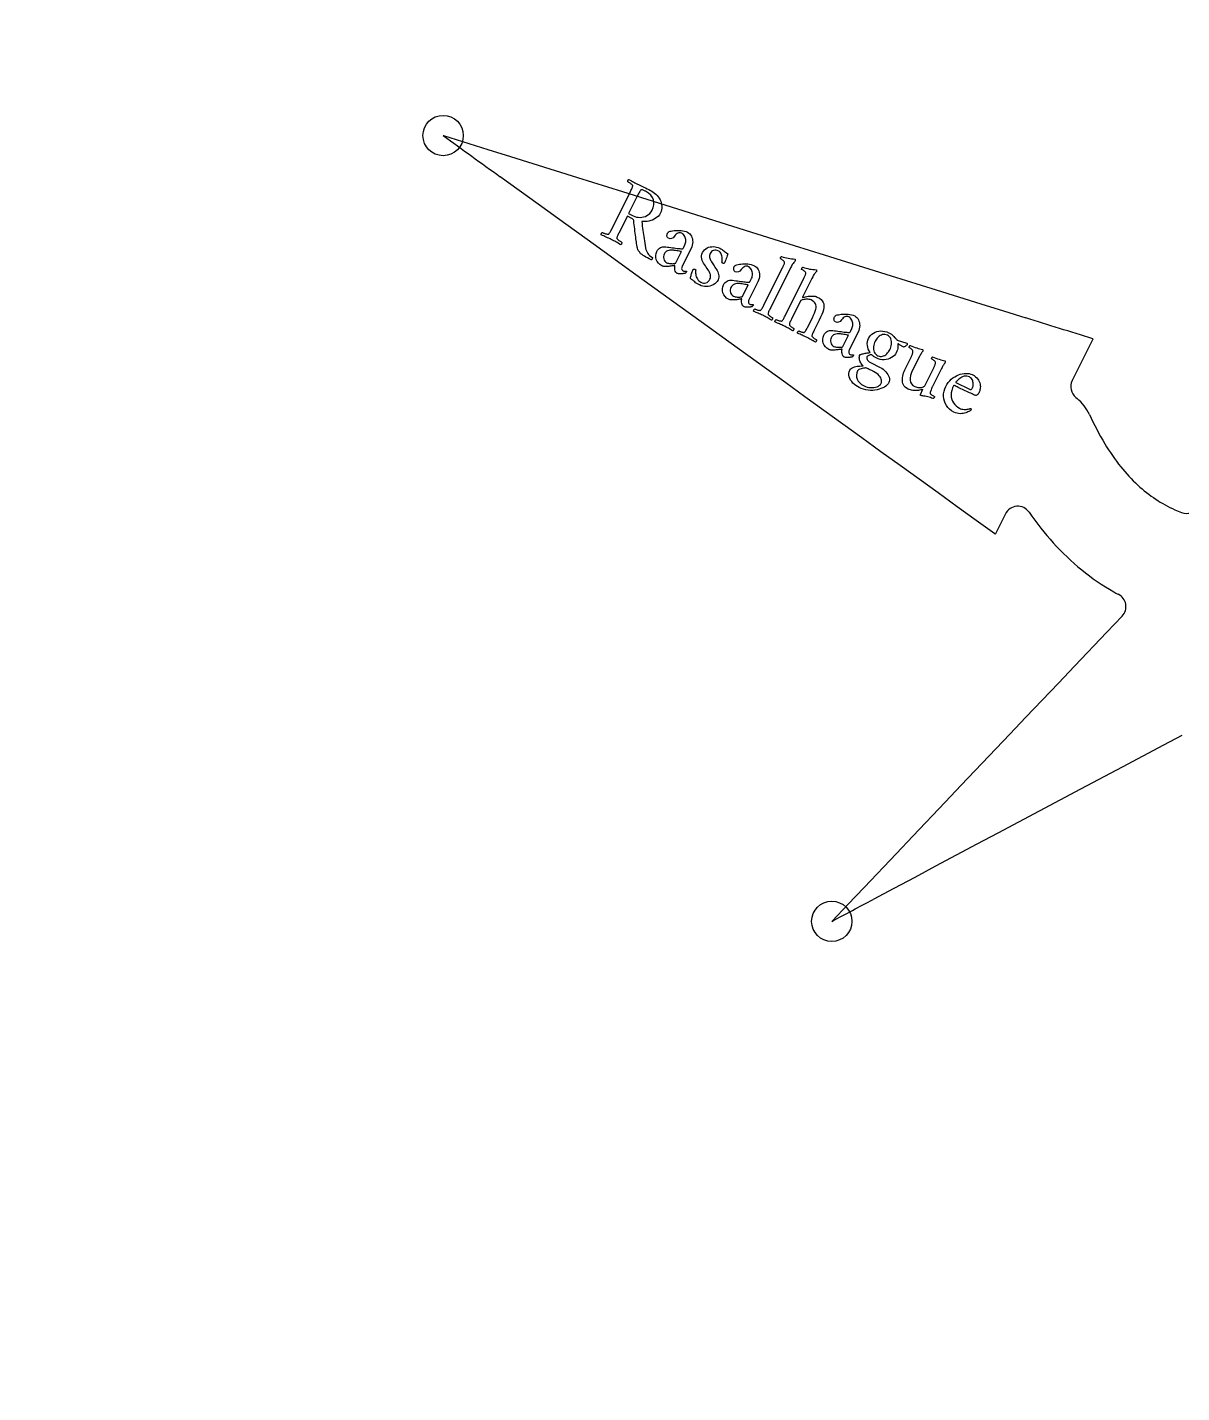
# Model space of a CAD drawing. Header units: millimetres. Extents: x -61 to 61, y -61 to 61.
# Drawn here: x 2.12 to 22.99, y 7.05 to 31.73 of the extents above; entities that cross this region are included whole.
import ezdxf

# ---------------------------------------------------------------- set-up
doc = ezdxf.new("R2010")
doc.units = ezdxf.units.MM
for name, color, linetype in [('CUT_INNER', 6, 'Continuous'), ('CUT_OUTER', 1, 'Continuous'), ('ENGRAVE', 7, 'Continuous'), ('TEXT', 5, 'Continuous')]:
    doc.layers.add(name, color=color, linetype=linetype)

msp = doc.modelspace()

# ---------------------------------------------------------------- linework, layer by layer
at = {"layer": 'CUT_INNER'}
for points in [[(9.6354, 29.7735), (9.64, 29.7723), (10.4444, 29.5206), (10.8495, 29.3939), (11.2546, 29.2671), (11.6597, 29.1404), (12.0648, 29.0136), (12.8749, 28.7602), (15.3055, 27.9997), (15.7106, 27.873), (16.5208, 27.6195), (16.9259, 27.4927), (17.331, 27.366), (17.7361, 27.2392), (18.5463, 26.9857), (18.9514, 26.859), (19.3565, 26.7323), (19.7616, 26.6055), (20.1667, 26.4788)], [(19.7972, 22.9342), (19.6164, 22.5732), (19.6136, 22.5683), (19.6088, 22.5714), (19.2696, 22.8163), (18.9254, 23.0648), (18.5813, 23.3133), (18.2372, 23.5618), (17.8931, 23.8103), (17.549, 24.0588), (17.2048, 24.3073), (16.1725, 25.0528), (15.8283, 25.3013), (15.4842, 25.5498), (14.796, 26.0467), (14.4519, 26.2952), (13.4195, 27.0407), (13.0754, 27.2892), (12.3871, 27.7862), (12.043, 28.0347), (11.6989, 28.2832), (11.3548, 28.5317), (11.0107, 28.7801), (10.6665, 29.0286)], [(21.3816, 26.0984), (21.3793, 26.0932), (21.0052, 25.3462)], [(21.0731, 25.0386), (21.0945, 25.0215)], [(22.8614, 23.0088), (22.9796, 22.9616)], [(16.6606, 15.5684), (16.6637, 15.572), (16.9521, 15.8751), (17.2446, 16.1826), (17.8298, 16.7977), (18.1223, 17.1052), (18.7074, 17.7203), (19, 18.0278), (19.8777, 18.9504), (20.1702, 19.258), (20.7554, 19.873), (21.0479, 20.1806), (21.633, 20.7956), (21.9088, 21.0855)], [(22.9852, 18.9267), (22.6577, 18.7527), (21.9079, 18.3546), (21.1581, 17.9564), (20.7832, 17.7574), (20.0335, 17.3592), (19.6586, 17.1602), (19.2837, 16.9611), (18.9088, 16.762), (18.5339, 16.5629), (18.159, 16.3639), (17.7842, 16.1648), (17.4093, 15.9657)]]:
    msp.add_lwpolyline(points, dxfattribs=at)
for centre, radius, start, end in [((1397.2936, 1949.6461), 2368.8617, 234.1411027, 234.1718682), ((-568.1466, -1854.59), 1970.9217, 72.5956685, 72.6326771), ((21.2287, 25.2342), 0.25, 153.39662, 231.5065), ((20.4928, 24.3284), 0.9179, 26.13179, 49.03682), ((26.1729, 26.9494), 5.3381, 204.53588, 210.9698), ((24.9231, 26.2038), 3.8828, 211.02677, 218.50797), ((24.2692, 25.6841), 3.0475, 218.51583, 227.01799), ((23.9279, 25.3202), 2.5486, 227.05428, 236.34587), ((20.0207, 22.8223), 0.25, 34.69593, 153.39662), ((24.569, 25.9395), 5.264, 214.41292, 222.12356), ((23.8139, 25.1536), 2.3467, 236.4091, 246.05591), ((23.0723, 23.1938), 0.25, 248.21788, 331.05658), ((24.09, 25.506), 4.618, 222.12074, 230.90865), ((23.8565, 25.2222), 4.2505, 230.93908, 240.38577), ((22.4058, 22.6156), 1.2678, 239.17092, 243.47501), ((21.7277, 21.2578), 0.25, 316.4291, 63.39662), ((-352.294, 711.7227), 787.8822, 297.923132, 297.9847649)]:
    msp.add_arc(centre, radius, start, end, dxfattribs=at)
at = {"layer": 'CUT_OUTER'}
msp.add_circle((0, 0), 60.75, dxfattribs=at)
at = {"layer": 'ENGRAVE'}
for centre, radius in [((0, 17.3597), 40.0734), ((9.6342, 29.7741), 0.3645), ((16.6595, 15.5676), 0.3645)]:
    msp.add_circle(centre, radius, dxfattribs=at)
at = {"layer": 'TEXT'}
for points in [[(13.3832, 28.7827), (13.4084, 28.7687), (13.4329, 28.7525), (13.4567, 28.7339), (13.4799, 28.713), (13.5017, 28.6902), (13.5214, 28.6661), (13.5392, 28.6405), (13.5549, 28.6135), (13.5679, 28.5854), (13.5777, 28.5563), (13.5843, 28.5264), (13.5877, 28.4955), (13.5871, 28.464), (13.5821, 28.4322), (13.5726, 28.4002), (13.5586, 28.3678), (13.5432, 28.3419), (13.5243, 28.3183), (13.5018, 28.2969), (13.4757, 28.2778), (13.4472, 28.2611), (13.4173, 28.247), (13.386, 28.2356), (13.3534, 28.2268), (13.3206, 28.2207), (13.2886, 28.2176), (13.2575, 28.2175), (13.2273, 28.2203), (13.2309, 28.1777), (13.2348, 28.1367), (13.239, 28.0973), (13.2434, 28.0593), (13.2483, 28.0221), (13.2535, 27.9849), (13.2593, 27.9475), (13.2654, 27.91), (13.272, 27.8714), (13.279, 27.8309), (13.2864, 27.7883), (13.2943, 27.7436), (13.3007, 27.715), (13.3092, 27.6888), (13.3196, 27.6649), (13.3321, 27.6434), (13.3477, 27.6234), (13.3673, 27.604), (13.391, 27.5852), (13.4188, 27.5671), (13.4194, 27.5621), (13.4182, 27.5563), (13.4151, 27.5497), (13.4102, 27.5424), (13.405, 27.5355), (13.4007, 27.5302), (13.3976, 27.5266), (13.3955, 27.5246), (13.3594, 27.5431), (13.3268, 27.5607), (13.2977, 27.5774), (13.2721, 27.5931), (13.2501, 27.6077), (13.2316, 27.6209), (13.2167, 27.6327), (13.2053, 27.6431), (13.1985, 27.6509), (13.1907, 27.6603), (13.1817, 27.6714), (13.1716, 27.6841), (13.1617, 27.6989), (13.1534, 27.7162), (13.1465, 27.7361), (13.1411, 27.7584), (13.1393, 27.7689), (13.1371, 27.7832), (13.1343, 27.8014), (13.1311, 27.8234), (13.1275, 27.8487), (13.1238, 27.8764), (13.1198, 27.9067), (13.1157, 27.9395), (13.1114, 27.9741), (13.1069, 28.0099), (13.1023, 28.0469), (13.0976, 28.085), (13.0929, 28.1234), (13.0885, 28.1614), (13.0843, 28.1989), (13.0803, 28.2359), (13.0768, 28.2478), (13.0695, 28.2587), (13.0583, 28.2687), (13.0432, 28.2777), (12.9643, 28.3172), (12.8233, 28.0356), (12.8221, 28.0333), (12.821, 28.031), (12.8198, 28.0287), (12.8186, 28.0263), (12.8175, 28.024), (12.8163, 28.0217), (12.8152, 28.0194), (12.814, 28.0171), (12.8068, 28.0027), (12.8001, 27.9889), (12.7939, 27.9758), (12.788, 27.9633), (12.7829, 27.9515), (12.7788, 27.9406), (12.7758, 27.9305), (12.7737, 27.9212), (12.7745, 27.916), (12.7777, 27.9099), (12.7834, 27.9029), (12.7915, 27.8948), (12.8011, 27.8865), (12.8113, 27.8784), (12.8221, 27.8706), (12.8336, 27.8631), (12.8445, 27.8564), (12.8536, 27.8509), (12.861, 27.8467), (12.8665, 27.8437), (12.8667, 27.839), (12.8659, 27.8334), (12.864, 27.8268), (12.8611, 27.8193), (12.8574, 27.8122), (12.8535, 27.8067), (12.8493, 27.8027), (12.8448, 27.8004), (12.8226, 27.8134), (12.8008, 27.8261), (12.7795, 27.8384), (12.7586, 27.8504), (12.7376, 27.8621), (12.7163, 27.8737), (12.6945, 27.8852), (12.6723, 27.8965), (12.6505, 27.9072), (12.6283, 27.9178), (12.6058, 27.9281), (12.583, 27.9383), (12.5598, 27.9484), (12.5365, 27.9584), (12.5129, 27.9685), (12.489, 27.9786), (12.4882, 27.9836), (12.4888, 27.9893), (12.4909, 27.9958), (12.4944, 28.003), (12.4986, 28.0098), (12.5028, 28.0152), (12.5068, 28.0193), (12.5107, 28.0219), (12.5164, 28.0192), (12.5241, 28.0159), (12.534, 28.0119), (12.5459, 28.0072), (12.5588, 28.0025), (12.5717, 27.9984), (12.5845, 27.9949), (12.5973, 27.9921), (12.6088, 27.9903), (12.6178, 27.99), (12.6243, 27.9912), (12.6283, 27.994), (12.636, 28.0026), (12.6438, 28.0128), (12.6515, 28.0248), (12.6593, 28.0384), (12.6671, 28.0533), (12.6751, 28.0687), (12.6834, 28.0848), (12.6918, 28.1015), (13.0133, 28.7473), (13.0217, 28.7641), (13.0297, 28.7805), (13.0374, 28.7964), (13.0447, 28.8119), (13.0512, 28.8267), (13.0562, 28.8403), (13.0599, 28.8528), (13.0622, 28.8641), (13.0623, 28.8695), (13.0595, 28.8757), (13.0538, 28.8825), (13.0451, 28.8901), (13.0349, 28.8979), (13.0244, 28.9056), (13.0135, 28.913), (13.0022, 28.9203), (12.9917, 28.9268), (12.9828, 28.9322), (12.9756, 28.9363), (12.9701, 28.9393), (12.9699, 28.944), (12.9707, 28.9496), (12.9726, 28.9562), (12.9756, 28.9636), (12.9792, 28.9708), (12.9831, 28.9763), (12.9873, 28.9802), (12.9918, 28.9826), (13.0145, 28.9702), (13.0368, 28.9579), (13.0588, 28.9456), (13.0804, 28.9334), (13.1019, 28.9214), (13.1234, 28.9097), (13.145, 28.8983), (13.1666, 28.8873), (13.1895, 28.8759), (13.2134, 28.8643), (13.2383, 28.8525), (13.2641, 28.8404), (13.2913, 28.8277), (13.3202, 28.8138), (13.3508, 28.7988), (13.3832, 28.7827)], [(13.4108, 28.4244), (13.4312, 28.4734), (13.4426, 28.5212), (13.4451, 28.568), (13.4388, 28.6136), (13.4215, 28.657), (13.3913, 28.6969), (13.3481, 28.7334), (13.2919, 28.7665), (13.284, 28.7704), (13.2741, 28.7749), (13.2623, 28.7802), (13.2486, 28.7863), (13.2351, 28.7913), (13.224, 28.7937), (13.2154, 28.7935), (13.2091, 28.7905), (13.2023, 28.7838), (13.1949, 28.7742), (13.187, 28.7619), (13.1785, 28.7468), (13.1698, 28.7303), (13.1612, 28.7137), (13.1526, 28.6969), (13.144, 28.6799), (12.9875, 28.3636), (13.068, 28.3233), (13.0979, 28.3104), (13.1288, 28.3013), (13.1607, 28.2959), (13.1937, 28.2942), (13.2266, 28.2963), (13.2585, 28.3024), (13.2893, 28.3123), (13.3191, 28.3262), (13.3467, 28.3442), (13.3712, 28.3666), (13.3926, 28.3933), (13.4108, 28.4244)], [(14.0543, 28.0247), (14.0747, 28.0123), (14.0928, 27.9968), (14.1084, 27.9781), (14.1216, 27.9562), (14.132, 27.9321), (14.1395, 27.9066), (14.144, 27.8797), (14.1455, 27.8514), (14.1436, 27.8223), (14.1381, 27.7932), (14.1289, 27.7639), (14.116, 27.7346), (13.9603, 27.4236), (13.9539, 27.4091), (13.9493, 27.395), (13.9467, 27.3813), (13.9459, 27.3679), (13.9476, 27.3556), (13.9524, 27.3451), (13.9602, 27.3363), (13.971, 27.3292), (13.9816, 27.3247), (13.9915, 27.3218), (14.0009, 27.3208), (14.0097, 27.3214), (14.0174, 27.3228), (14.0235, 27.3238), (14.0279, 27.3243), (14.0306, 27.3245), (14.0319, 27.3235), (14.0327, 27.322), (14.0331, 27.32), (14.0329, 27.3176), (14.0325, 27.315), (14.032, 27.3127), (14.0313, 27.3107), (14.0306, 27.3091), (14.026, 27.3011), (14.0207, 27.2942), (14.0148, 27.2883), (14.0082, 27.2835), (14.0007, 27.282), (13.9913, 27.2804), (13.9802, 27.2787), (13.9671, 27.277), (13.9532, 27.2755), (13.9393, 27.2745), (13.9254, 27.274), (13.9114, 27.2739), (13.8982, 27.2746), (13.8863, 27.2764), (13.8757, 27.2791), (13.8666, 27.2829), (13.8518, 27.2928), (13.8399, 27.3064), (13.8309, 27.3236), (13.8248, 27.3444), (13.8214, 27.3666), (13.8202, 27.3878), (13.8214, 27.4082), (13.8249, 27.4276), (13.8189, 27.4259), (13.8102, 27.4238), (13.7988, 27.4214), (13.7846, 27.4187), (13.7687, 27.416), (13.7518, 27.4136), (13.7341, 27.4116), (13.7154, 27.4099), (13.6964, 27.4086), (13.6778, 27.4078), (13.6597, 27.4076), (13.6419, 27.408), (13.6252, 27.4091), (13.6104, 27.4114), (13.5976, 27.4147), (13.5866, 27.4192), (13.5525, 27.4402), (13.5244, 27.4661), (13.5024, 27.4968), (13.4864, 27.5323), (13.4774, 27.57), (13.4761, 27.6073), (13.4827, 27.6443), (13.497, 27.6808), (13.5098, 27.7024), (13.525, 27.7207), (13.5425, 27.7358), (13.5624, 27.7477), (13.5827, 27.7565), (13.6014, 27.7623), (13.6185, 27.7651), (13.634, 27.7651), (13.6602, 27.7618), (13.6879, 27.7582), (13.7169, 27.7542), (13.7473, 27.7499), (13.778, 27.7456), (13.8078, 27.7416), (13.8366, 27.738), (13.8645, 27.7347), (13.8902, 27.7319), (13.9123, 27.7297), (13.9308, 27.728), (13.9458, 27.7269), (13.9526, 27.7266), (13.9584, 27.7271), (13.9633, 27.7285), (13.9671, 27.7308), (13.9706, 27.7344), (13.9745, 27.7399), (13.9789, 27.7472), (13.9837, 27.7563), (14.0039, 27.7965), (14.0113, 27.814), (14.0165, 27.8325), (14.0196, 27.8519), (14.0205, 27.8723), (14.0192, 27.8929), (14.0157, 27.913), (14.01, 27.9324), (14.002, 27.9513), (13.9918, 27.9687), (13.9791, 27.9838), (13.9641, 27.9966), (13.9467, 28.007), (13.9279, 28.0145), (13.91, 28.0177), (13.8931, 28.0165), (13.8771, 28.0109), (13.8617, 28.0016), (13.8463, 27.9891), (13.8311, 27.9734), (13.8159, 27.9545), (13.7903, 27.9275), (13.7639, 27.9124), (13.7366, 27.909), (13.7084, 27.9174), (13.6973, 27.9245), (13.689, 27.9334), (13.6834, 27.9441), (13.6805, 27.9565), (13.6799, 27.9697), (13.6811, 27.9823), (13.6842, 27.9946), (13.6891, 28.0064), (13.6907, 28.0092), (13.6932, 28.0128), (13.6967, 28.0173), (13.7011, 28.0227), (13.7058, 28.028), (13.7103, 28.0323), (13.7145, 28.0357), (13.7185, 28.0381), (13.737, 28.043), (13.7586, 28.0476), (13.7831, 28.0519), (13.8106, 28.0559), (13.8401, 28.0589), (13.8706, 28.0602), (13.902, 28.0598), (13.9344, 28.0577), (13.9665, 28.0535), (13.9973, 28.0465), (14.0265, 28.037), (14.0543, 28.0247)], [(13.6787, 27.4756), (13.6925, 27.4697), (13.7077, 27.465), (13.7242, 27.4615), (13.7421, 27.4594), (13.7602, 27.4582), (13.7772, 27.458), (13.7932, 27.4586), (13.8083, 27.4601), (13.8212, 27.4623), (13.831, 27.4649), (13.8376, 27.468), (13.8412, 27.4717), (13.9442, 27.6774), (13.9261, 27.6803), (13.9057, 27.6836), (13.8831, 27.6873), (13.8583, 27.6914), (13.834, 27.6953), (13.8131, 27.6986), (13.7954, 27.7012), (13.781, 27.7031), (13.7574, 27.7041), (13.7347, 27.7025), (13.7129, 27.6983), (13.692, 27.6915), (13.6727, 27.6817), (13.6558, 27.6685), (13.6413, 27.6519), (13.6293, 27.632), (13.6209, 27.6108), (13.6169, 27.589), (13.6172, 27.5667), (13.6218, 27.5438), (13.6305, 27.5221), (13.6428, 27.5035), (13.6589, 27.488), (13.6787, 27.4756)], [(14.6352, 27.7358), (14.6565, 27.7245), (14.6755, 27.7134), (14.6922, 27.7023), (14.7067, 27.6912), (14.7213, 27.6796), (14.7383, 27.6669), (14.7578, 27.6531), (14.7798, 27.6382), (14.7746, 27.6186), (14.7683, 27.5977), (14.7608, 27.5757), (14.7523, 27.5523), (14.7432, 27.5288), (14.734, 27.5061), (14.7247, 27.4843), (14.7155, 27.4633), (14.7128, 27.4604), (14.7087, 27.4595), (14.7031, 27.4605), (14.6961, 27.4634), (14.693, 27.465), (14.6899, 27.4669), (14.6868, 27.4691), (14.6838, 27.4715), (14.6808, 27.4742), (14.6781, 27.4772), (14.6758, 27.4806), (14.6737, 27.4843), (14.6763, 27.5007), (14.678, 27.5184), (14.6787, 27.5373), (14.6784, 27.5574), (14.6768, 27.5777), (14.6737, 27.5972), (14.6689, 27.616), (14.6626, 27.634), (14.6543, 27.6504), (14.6437, 27.6645), (14.6309, 27.6762), (14.6158, 27.6855), (14.5896, 27.6965), (14.5652, 27.7023), (14.5426, 27.7031), (14.5218, 27.6987), (14.5031, 27.6901), (14.4869, 27.6782), (14.4731, 27.663), (14.4618, 27.6446), (14.4537, 27.6256), (14.4489, 27.6072), (14.4473, 27.5896), (14.449, 27.5726), (14.4532, 27.556), (14.4592, 27.5394), (14.4671, 27.5229), (14.4768, 27.5064), (14.4876, 27.4897), (14.4987, 27.4725), (14.5102, 27.4547), (14.522, 27.4364), (14.5342, 27.4173), (14.5469, 27.3973), (14.5601, 27.3763), (14.5738, 27.3543), (14.5868, 27.3317), (14.5979, 27.3087), (14.6071, 27.2853), (14.6144, 27.2615), (14.6184, 27.2375), (14.6179, 27.2135), (14.6128, 27.1895), (14.6031, 27.1655), (14.5864, 27.1372), (14.5664, 27.1126), (14.5432, 27.0916), (14.5167, 27.0743), (14.4881, 27.0607), (14.4581, 27.0509), (14.4269, 27.0449), (14.3945, 27.0426), (14.3617, 27.0443), (14.3294, 27.0498), (14.2976, 27.0594), (14.2664, 27.0729), (14.2414, 27.0862), (14.219, 27.0998), (14.1991, 27.1137), (14.1818, 27.1279), (14.1649, 27.1426), (14.1465, 27.1579), (14.1264, 27.1739), (14.1048, 27.1906), (14.1064, 27.2015), (14.1087, 27.2138), (14.1118, 27.2278), (14.1157, 27.2432), (14.1201, 27.2595), (14.125, 27.2758), (14.1302, 27.2922), (14.1358, 27.3086), (14.1415, 27.3241), (14.1469, 27.3379), (14.152, 27.3499), (14.1568, 27.36), (14.1652, 27.3609), (14.1734, 27.3604), (14.1814, 27.3586), (14.1893, 27.3554), (14.1928, 27.3533), (14.1958, 27.3511), (14.1982, 27.3487), (14.2001, 27.3461), (14.1978, 27.3277), (14.1971, 27.3082), (14.1979, 27.2875), (14.2004, 27.2656), (14.2047, 27.2435), (14.211, 27.2221), (14.2194, 27.2013), (14.2298, 27.1813), (14.2422, 27.1627), (14.2569, 27.1466), (14.2738, 27.1329), (14.2928, 27.1216), (14.3159, 27.1122), (14.3388, 27.1073), (14.3615, 27.1068), (14.3841, 27.1107), (14.4054, 27.1194), (14.4243, 27.1332), (14.441, 27.1519), (14.4553, 27.1757), (14.4646, 27.1987), (14.4694, 27.2211), (14.4695, 27.2431), (14.465, 27.2647), (14.4572, 27.286), (14.4473, 27.3074), (14.4352, 27.329), (14.421, 27.3506), (14.4056, 27.3725), (14.39, 27.3949), (14.3741, 27.4178), (14.358, 27.4411), (14.3431, 27.4659), (14.3303, 27.4916), (14.3194, 27.518), (14.3105, 27.5452), (14.3054, 27.5732), (14.3062, 27.6018), (14.3126, 27.6311), (14.3249, 27.6609), (14.3404, 27.6869), (14.3589, 27.7091), (14.3806, 27.7277), (14.4054, 27.7425), (14.4322, 27.7537), (14.46, 27.7613), (14.4889, 27.7654), (14.5188, 27.766), (14.5488, 27.7632), (14.5782, 27.7573), (14.607, 27.7481), (14.6352, 27.7358)], [(15.2609, 27.4204), (15.2814, 27.408), (15.2994, 27.3924), (15.315, 27.3737), (15.3282, 27.3519), (15.3387, 27.3278), (15.3462, 27.3023), (15.3506, 27.2754), (15.3521, 27.247), (15.3503, 27.218), (15.3447, 27.1888), (15.3355, 27.1596), (15.3226, 27.1302), (15.1669, 26.8193), (15.1605, 26.8048), (15.156, 26.7907), (15.1533, 26.7769), (15.1526, 26.7636), (15.1543, 26.7513), (15.159, 26.7408), (15.1668, 26.732), (15.1777, 26.7249), (15.1882, 26.7203), (15.1982, 26.7175), (15.2076, 26.7165), (15.2164, 26.7171), (15.224, 26.7185), (15.2301, 26.7194), (15.2345, 26.72), (15.2372, 26.7202), (15.2386, 26.7192), (15.2394, 26.7177), (15.2397, 26.7157), (15.2396, 26.7132), (15.2391, 26.7107), (15.2386, 26.7084), (15.238, 26.7064), (15.2372, 26.7047), (15.2326, 26.6968), (15.2274, 26.6898), (15.2214, 26.684), (15.2148, 26.6792), (15.2073, 26.6776), (15.198, 26.676), (15.1868, 26.6744), (15.1738, 26.6727), (15.1598, 26.6712), (15.1459, 26.6702), (15.132, 26.6696), (15.1181, 26.6696), (15.1048, 26.6703), (15.0929, 26.672), (15.0824, 26.6748), (15.0732, 26.6785), (15.0584, 26.6885), (15.0465, 26.7021), (15.0375, 26.7193), (15.0314, 26.7401), (15.028, 26.7622), (15.0268, 26.7835), (15.028, 26.8038), (15.0315, 26.8233), (15.0255, 26.8215), (15.0168, 26.8195), (15.0054, 26.8171), (14.9913, 26.8144), (14.9753, 26.8117), (14.9585, 26.8093), (14.9407, 26.8072), (14.922, 26.8055), (14.903, 26.8043), (14.8845, 26.8035), (14.8663, 26.8033), (14.8485, 26.8036), (14.8318, 26.8048), (14.8171, 26.807), (14.8042, 26.8104), (14.7932, 26.8149), (14.7591, 26.8359), (14.731, 26.8618), (14.709, 26.8924), (14.6931, 26.9279), (14.684, 26.9657), (14.6828, 27.003), (14.6893, 27.0399), (14.7036, 27.0765), (14.7164, 27.0981), (14.7316, 27.1164), (14.7491, 27.1315), (14.769, 27.1434), (14.7893, 27.1521), (14.808, 27.1579), (14.8251, 27.1608), (14.8406, 27.1607), (14.8668, 27.1574), (14.8945, 27.1538), (14.9235, 27.1499), (14.954, 27.1456), (14.9846, 27.1413), (15.0144, 27.1373), (15.0432, 27.1337), (15.0712, 27.1304), (15.0968, 27.1276), (15.1189, 27.1253), (15.1375, 27.1237), (15.1524, 27.1226), (15.1592, 27.1223), (15.1651, 27.1228), (15.1699, 27.1242), (15.1737, 27.1265), (15.1772, 27.1301), (15.1811, 27.1355), (15.1855, 27.1428), (15.1903, 27.152), (15.2105, 27.1922), (15.2179, 27.2097), (15.2232, 27.2282), (15.2263, 27.2476), (15.2272, 27.268), (15.2259, 27.2886), (15.2224, 27.3086), (15.2166, 27.3281), (15.2087, 27.347), (15.1984, 27.3644), (15.1858, 27.3795), (15.1707, 27.3922), (15.1534, 27.4027), (15.1345, 27.4102), (15.1166, 27.4134), (15.0997, 27.4122), (15.0837, 27.4066), (15.0683, 27.3973), (15.053, 27.3848), (15.0377, 27.3691), (15.0226, 27.3502), (14.997, 27.3232), (14.9705, 27.308), (14.9432, 27.3047), (14.915, 27.3131), (14.904, 27.3202), (14.8957, 27.3291), (14.8901, 27.3397), (14.8872, 27.3522), (14.8865, 27.3653), (14.8878, 27.378), (14.8908, 27.3903), (14.8957, 27.4021), (14.8973, 27.4049), (14.8999, 27.4085), (14.9033, 27.413), (14.9077, 27.4183), (14.9124, 27.4237), (14.9169, 27.428), (14.9211, 27.4314), (14.9251, 27.4338), (14.9437, 27.4387), (14.9652, 27.4433), (14.9897, 27.4475), (15.0172, 27.4515), (15.0467, 27.4545), (15.0772, 27.4558), (15.1086, 27.4555), (15.141, 27.4534), (15.1732, 27.4491), (15.2039, 27.4422), (15.2331, 27.4327), (15.2609, 27.4204)], [(15.7739, 27.3938), (15.7783, 27.4027), (15.7831, 27.4126), (15.7882, 27.4234), (15.7937, 27.4352), (15.7986, 27.4469), (15.8023, 27.4577), (15.8046, 27.4676), (15.8057, 27.4765), (15.8052, 27.4865), (15.8012, 27.4962), (15.7939, 27.5056), (15.7833, 27.5149), (15.7705, 27.5238), (15.757, 27.5324), (15.7427, 27.5406), (15.7276, 27.5486), (15.7275, 27.5501), (15.7286, 27.5541), (15.7311, 27.5604), (15.7349, 27.5691), (15.7392, 27.5776), (15.743, 27.5837), (15.7463, 27.5871), (15.7493, 27.588), (15.7796, 27.5775), (15.8101, 27.5684), (15.8409, 27.5608), (15.8719, 27.5546), (15.9028, 27.5497), (15.9333, 27.5459), (15.9633, 27.5431), (15.993, 27.5414), (15.9957, 27.5394), (15.9979, 27.5363), (15.9994, 27.5322), (16.0003, 27.5271), (16.0006, 27.5217), (16.0002, 27.5167), (15.9992, 27.5122), (15.9976, 27.5081), (15.996, 27.5063), (15.9912, 27.5007), (15.9832, 27.4914), (15.972, 27.4784), (15.9589, 27.4614), (15.9449, 27.4402), (15.9302, 27.4148), (15.9147, 27.3852), (15.5552, 26.6674), (15.5469, 26.6506), (15.5389, 26.6344), (15.5314, 26.6187), (15.5242, 26.6036), (15.5179, 26.5892), (15.513, 26.5758), (15.5094, 26.5635), (15.5072, 26.5521), (15.5078, 26.5471), (15.5106, 26.5412), (15.5156, 26.5345), (15.5226, 26.527), (15.5311, 26.5192), (15.5401, 26.5117), (15.5498, 26.5045), (15.5601, 26.4975), (15.57, 26.4913), (15.5784, 26.4862), (15.5853, 26.4822), (15.5907, 26.4793), (15.5909, 26.4746), (15.5901, 26.469), (15.5882, 26.4624), (15.5853, 26.455), (15.5816, 26.4478), (15.5777, 26.4423), (15.5735, 26.4384), (15.569, 26.436), (15.5472, 26.4488), (15.5267, 26.4608), (15.5076, 26.472), (15.4897, 26.4825), (15.4719, 26.4927), (15.4527, 26.5032), (15.4322, 26.514), (15.4104, 26.5251), (15.3892, 26.5355), (15.369, 26.5452), (15.3496, 26.5539), (15.3312, 26.5619), (15.3124, 26.5698), (15.2922, 26.5783), (15.2705, 26.5874), (15.2472, 26.5972), (15.2464, 26.6022), (15.247, 26.6079), (15.2491, 26.6144), (15.2527, 26.6215), (15.2569, 26.6284), (15.261, 26.6338), (15.265, 26.6379), (15.2689, 26.6405), (15.2744, 26.6379), (15.2816, 26.6349), (15.2905, 26.6313), (15.301, 26.6273), (15.3125, 26.6233), (15.3239, 26.6199), (15.3355, 26.6171), (15.347, 26.6149), (15.3575, 26.6136), (15.3658, 26.6137), (15.3719, 26.6152), (15.3757, 26.618), (15.3834, 26.6266), (15.3912, 26.6368), (15.3989, 26.6488), (15.4067, 26.6624), (15.4145, 26.6773), (15.4225, 26.6927), (15.4308, 26.7088), (15.4392, 26.7255)], [(16.3979, 26.8548), (16.4354, 26.8334), (16.4656, 26.8103), (16.4887, 26.7854), (16.5047, 26.7588), (16.5142, 26.7299), (16.518, 26.698), (16.5161, 26.6631), (16.5084, 26.6253), (16.4958, 26.5841), (16.479, 26.539), (16.4579, 26.49), (16.4325, 26.437), (16.3488, 26.2699), (16.3405, 26.2532), (16.3325, 26.237), (16.325, 26.2213), (16.3178, 26.2061), (16.3115, 26.1917), (16.3066, 26.1784), (16.303, 26.166), (16.3008, 26.1547), (16.3014, 26.1496), (16.3042, 26.1437), (16.3092, 26.137), (16.3162, 26.1295), (16.3247, 26.1217), (16.3337, 26.1142), (16.3434, 26.107), (16.3537, 26.1001), (16.3636, 26.0939), (16.372, 26.0888), (16.3789, 26.0848), (16.3843, 26.0819), (16.3845, 26.0772), (16.3837, 26.0715), (16.3818, 26.065), (16.3788, 26.0575), (16.3752, 26.0504), (16.3713, 26.0448), (16.3671, 26.0409), (16.3626, 26.0386), (16.3408, 26.0513), (16.3203, 26.0634), (16.3012, 26.0746), (16.2833, 26.085), (16.2654, 26.0953), (16.2463, 26.1058), (16.2258, 26.1166), (16.204, 26.1276), (16.1828, 26.1381), (16.1625, 26.1477), (16.1432, 26.1565), (16.1247, 26.1645), (16.106, 26.1723), (16.0858, 26.1808), (16.064, 26.19), (16.0408, 26.1997), (16.04, 26.2047), (16.0406, 26.2105), (16.0427, 26.2169), (16.0462, 26.2241), (16.0505, 26.2309), (16.0546, 26.2364), (16.0586, 26.2404), (16.0625, 26.243), (16.068, 26.2405), (16.0752, 26.2374), (16.084, 26.2339), (16.0946, 26.2299), (16.106, 26.2259), (16.1175, 26.2225), (16.1291, 26.2197), (16.1406, 26.2174), (16.1511, 26.2162), (16.1594, 26.2163), (16.1654, 26.2177), (16.1693, 26.2205), (16.177, 26.2291), (16.1848, 26.2394), (16.1925, 26.2513), (16.2002, 26.265), (16.2081, 26.2798), (16.2161, 26.2953), (16.2244, 26.3113), (16.2328, 26.328), (16.3087, 26.4796), (16.3303, 26.5246), (16.3478, 26.5653), (16.3611, 26.6016), (16.3703, 26.6336), (16.3753, 26.6621), (16.3759, 26.6881), (16.3721, 26.7116), (16.3638, 26.7326), (16.351, 26.7517), (16.3335, 26.7696), (16.3112, 26.7862), (16.2842, 26.8015), (16.2694, 26.8076), (16.2527, 26.8117), (16.2343, 26.814), (16.2142, 26.8143), (16.1935, 26.8134), (16.1738, 26.8116), (16.155, 26.8089), (16.1372, 26.8055), (16.1217, 26.8016), (16.1101, 26.7978), (16.1023, 26.7939), (16.0985, 26.79), (15.9404, 26.4745), (15.9321, 26.4577), (15.9241, 26.4415), (15.9166, 26.4258), (15.9094, 26.4106), (15.9031, 26.3963), (15.8982, 26.3829), (15.8946, 26.3705), (15.8924, 26.3592), (15.893, 26.3542), (15.8958, 26.3483), (15.9008, 26.3416), (15.9078, 26.334), (15.9163, 26.3263), (15.9253, 26.3188), (15.935, 26.3115), (15.9453, 26.3046), (15.9552, 26.2984), (15.9636, 26.2933), (15.9705, 26.2893), (15.9759, 26.2864), (15.9761, 26.2817), (15.9753, 26.2761), (15.9734, 26.2695), (15.9704, 26.262), (15.9668, 26.2549), (15.9629, 26.2494), (15.9587, 26.2454), (15.9542, 26.2431), (15.9324, 26.2559), (15.9119, 26.2679), (15.8928, 26.2791), (15.8749, 26.2896), (15.857, 26.2998), (15.8379, 26.3103), (15.8174, 26.3211), (15.7956, 26.3322), (15.7744, 26.3426), (15.7541, 26.3522), (15.7348, 26.361), (15.7163, 26.369), (15.6976, 26.3769), (15.6774, 26.3854), (15.6556, 26.3945), (15.6324, 26.4043), (15.6316, 26.4093), (15.6322, 26.415), (15.6343, 26.4214), (15.6378, 26.4286), (15.6421, 26.4355), (15.6462, 26.4409), (15.6502, 26.4449), (15.6541, 26.4476), (15.6596, 26.445), (15.6668, 26.442), (15.6756, 26.4384), (15.6862, 26.4344), (15.6976, 26.4304), (15.7091, 26.427), (15.7207, 26.4242), (15.7322, 26.422), (15.7427, 26.4207), (15.751, 26.4208), (15.757, 26.4223), (15.7609, 26.4251), (15.7686, 26.4336), (15.7764, 26.4439), (15.7841, 26.4559), (15.7919, 26.4695), (15.7997, 26.4843), (15.8077, 26.4998), (15.816, 26.5159), (15.8244, 26.5326), (16.1591, 27.2009), (16.1632, 27.2092), (16.1678, 27.2187), (16.1729, 27.2295), (16.1785, 27.2415), (16.1836, 27.2535), (16.1874, 27.2646), (16.1898, 27.2746), (16.1909, 27.2836), (16.1903, 27.2936), (16.1864, 27.3033), (16.1791, 27.3127), (16.1685, 27.3219), (16.1557, 27.3309), (16.1422, 27.3395), (16.1279, 27.3477), (16.1128, 27.3556), (16.1127, 27.3572), (16.1138, 27.3611), (16.1163, 27.3675), (16.1201, 27.3761), (16.1244, 27.3847), (16.1282, 27.3907), (16.1315, 27.3942), (16.1345, 27.3951), (16.1648, 27.3846), (16.1953, 27.3755), (16.2261, 27.3679), (16.2571, 27.3617), (16.288, 27.3568), (16.3185, 27.353), (16.3485, 27.3502), (16.3782, 27.3485), (16.3809, 27.3464), (16.3831, 27.3434), (16.3846, 27.3393), (16.3855, 27.3342), (16.3858, 27.3288), (16.3854, 27.3238), (16.3844, 27.3193), (16.3828, 27.3152), (16.3812, 27.3134), (16.3764, 27.3078), (16.3684, 27.2985), (16.3572, 27.2854), (16.3441, 27.2685), (16.3301, 27.2473), (16.3154, 27.2219), (16.2999, 27.1923), (16.1287, 26.8504), (16.1283, 26.8489), (16.1287, 26.8475), (16.1298, 26.8462), (16.1318, 26.845), (16.1327, 26.8447), (16.1341, 26.8448), (16.1358, 26.8451), (16.138, 26.8457), (16.1515, 26.8503), (16.168, 26.8549), (16.1874, 26.8594), (16.2099, 26.8639), (16.2342, 26.8677), (16.259, 26.8705), (16.2843, 26.8722), (16.3101, 26.8727), (16.3352, 26.8716), (16.3582, 26.8682), (16.3791, 26.8626), (16.3979, 26.8548)], [(14.8853, 26.8713), (14.8991, 26.8654), (14.9143, 26.8607), (14.9308, 26.8572), (14.9487, 26.855), (14.9668, 26.8539), (14.9838, 26.8537), (14.9999, 26.8543), (15.0149, 26.8558), (15.0278, 26.8579), (15.0376, 26.8606), (15.0443, 26.8637), (15.0478, 26.8673), (15.1508, 27.0731), (15.1327, 27.076), (15.1123, 27.0793), (15.0898, 27.083), (15.0649, 27.0871), (15.0407, 27.091), (15.0197, 27.0943), (15.002, 27.0968), (14.9876, 27.0987), (14.964, 27.0998), (14.9414, 27.0982), (14.9195, 27.094), (14.8986, 27.0872), (14.8793, 27.0774), (14.8624, 27.0642), (14.8479, 27.0476), (14.8359, 27.0276), (14.8276, 27.0065), (14.8236, 26.9847), (14.8239, 26.9624), (14.8285, 26.9394), (14.8371, 26.9178), (14.8494, 26.8992), (14.8655, 26.8837), (14.8853, 26.8713)], [(17.074, 26.5124), (17.0944, 26.5), (17.1124, 26.4844), (17.128, 26.4657), (17.1412, 26.4439), (17.1517, 26.4198), (17.1592, 26.3942), (17.1637, 26.3673), (17.1652, 26.339), (17.1633, 26.3099), (17.1578, 26.2808), (17.1486, 26.2515), (17.1357, 26.2222), (16.9799, 25.9113), (16.9735, 25.8968), (16.969, 25.8826), (16.9663, 25.8689), (16.9656, 25.8556), (16.9673, 25.8433), (16.9721, 25.8327), (16.9799, 25.8239), (16.9907, 25.8169), (17.0012, 25.8123), (17.0112, 25.8095), (17.0206, 25.8084), (17.0294, 25.8091), (17.0371, 25.8104), (17.0431, 25.8114), (17.0475, 25.812), (17.0503, 25.8122), (17.0516, 25.8112), (17.0524, 25.8097), (17.0527, 25.8077), (17.0526, 25.8052), (17.0522, 25.8026), (17.0516, 25.8004), (17.051, 25.7984), (17.0503, 25.7967), (17.0457, 25.7887), (17.0404, 25.7818), (17.0344, 25.776), (17.0278, 25.7712), (17.0203, 25.7696), (17.011, 25.768), (16.9998, 25.7663), (16.9868, 25.7646), (16.9729, 25.7631), (16.959, 25.7621), (16.945, 25.7616), (16.9311, 25.7616), (16.9178, 25.7623), (16.906, 25.764), (16.8954, 25.7667), (16.8862, 25.7705), (16.8714, 25.7804), (16.8595, 25.794), (16.8506, 25.8112), (16.8445, 25.832), (16.841, 25.8542), (16.8399, 25.8755), (16.841, 25.8958), (16.8445, 25.9152), (16.8385, 25.9135), (16.8298, 25.9115), (16.8184, 25.9091), (16.8043, 25.9063), (16.7884, 25.9036), (16.7715, 25.9012), (16.7537, 25.8992), (16.735, 25.8975), (16.7161, 25.8962), (16.6975, 25.8955), (16.6793, 25.8953), (16.6615, 25.8956), (16.6449, 25.8968), (16.6301, 25.899), (16.6172, 25.9024), (16.6062, 25.9069), (16.5721, 25.9279), (16.5441, 25.9537), (16.5221, 25.9844), (16.5061, 26.0199), (16.4971, 26.0576), (16.4958, 26.095), (16.5023, 26.1319), (16.5166, 26.1684), (16.5294, 26.19), (16.5446, 26.2084), (16.5622, 26.2235), (16.5821, 26.2353), (16.6024, 26.2441), (16.6211, 26.2499), (16.6382, 26.2528), (16.6537, 26.2527), (16.6799, 26.2494), (16.7075, 26.2458), (16.7366, 26.2418), (16.767, 26.2375), (16.7977, 26.2332), (16.8274, 26.2293), (16.8563, 26.2256), (16.8842, 26.2224), (16.9099, 26.2195), (16.932, 26.2173), (16.9505, 26.2156), (16.9654, 26.2146), (16.9723, 26.2142), (16.9781, 26.2148), (16.9829, 26.2162), (16.9867, 26.2184), (16.9902, 26.2221), (16.9942, 26.2275), (16.9986, 26.2348), (17.0034, 26.2439), (17.0235, 26.2842), (17.031, 26.3017), (17.0362, 26.3201), (17.0393, 26.3396), (17.0402, 26.36), (17.0389, 26.3806), (17.0354, 26.4006), (17.0297, 26.4201), (17.0217, 26.4389), (17.0114, 26.4563), (16.9988, 26.4714), (16.9838, 26.4842), (16.9664, 26.4947), (16.9475, 26.5022), (16.9297, 26.5053), (16.9127, 26.5041), (16.8968, 26.4986), (16.8813, 26.4893), (16.866, 26.4767), (16.8508, 26.461), (16.8356, 26.4421), (16.81, 26.4152), (16.7835, 26.4), (16.7562, 26.3966), (16.728, 26.4051), (16.717, 26.4122), (16.7087, 26.421), (16.7031, 26.4317), (16.7002, 26.4442), (16.6996, 26.4573), (16.7008, 26.47), (16.7039, 26.4822), (16.7087, 26.4941), (16.7104, 26.4968), (16.7129, 26.5004), (16.7164, 26.5049), (16.7208, 26.5103), (16.7255, 26.5156), (16.7299, 26.52), (16.7342, 26.5234), (16.7382, 26.5258), (16.7567, 26.5306), (16.7782, 26.5352), (16.8027, 26.5395), (16.8303, 26.5435), (16.8598, 26.5465), (16.8902, 26.5478), (16.9217, 26.5474), (16.9541, 26.5454), (16.9862, 26.5411), (17.0169, 26.5342), (17.0462, 26.5246), (17.074, 26.5124)], [(16.6983, 25.9633), (16.7122, 25.9573), (16.7273, 25.9526), (16.7439, 25.9492), (16.7618, 25.947), (16.7798, 25.9459), (16.7969, 25.9456), (16.8129, 25.9462), (16.8279, 25.9477), (16.8409, 25.9499), (16.8507, 25.9525), (16.8573, 25.9557), (16.8608, 25.9593), (16.9639, 26.1651), (16.9457, 26.168), (16.9254, 26.1713), (16.9028, 26.175), (16.878, 26.179), (16.8537, 26.183), (16.8327, 26.1862), (16.815, 26.1888), (16.8006, 26.1907), (16.7771, 26.1917), (16.7544, 26.1901), (16.7326, 26.186), (16.7116, 26.1791), (16.6923, 26.1693), (16.6754, 26.1562), (16.661, 26.1396), (16.6489, 26.1196), (16.6406, 26.0984), (16.6366, 26.0767), (16.6369, 26.0543), (16.6415, 26.0314), (16.6501, 26.0097), (16.6625, 25.9912), (16.6785, 25.9757), (16.6983, 25.9633)], [(17.5353, 25.5828), (17.5643, 25.5666), (17.5911, 25.5481), (17.6157, 25.5273), (17.6381, 25.5042), (17.6577, 25.4798), (17.6739, 25.4549), (17.6867, 25.4295), (17.6961, 25.4036), (17.7015, 25.378), (17.7022, 25.3536), (17.6984, 25.3303), (17.6898, 25.308), (17.6761, 25.2856), (17.6583, 25.2648), (17.6363, 25.2456), (17.6101, 25.228), (17.5806, 25.2123), (17.5487, 25.1987), (17.5144, 25.1874), (17.4777, 25.1782), (17.4393, 25.1716), (17.3997, 25.1682), (17.359, 25.1678), (17.3172, 25.1706), (17.2752, 25.1768), (17.2339, 25.1869), (17.1934, 25.2008), (17.1536, 25.2186), (17.124, 25.235), (17.0958, 25.2539), (17.0687, 25.2753), (17.043, 25.2992), (17.0198, 25.325), (17.0004, 25.3522), (16.9848, 25.3808), (16.973, 25.4107), (16.9664, 25.4413), (16.966, 25.472), (16.972, 25.5028), (16.9843, 25.5337), (16.9946, 25.5496), (17.0083, 25.5632), (17.0256, 25.5747), (17.0463, 25.5839), (17.0691, 25.5914), (17.0927, 25.5974), (17.1171, 25.6022), (17.1422, 25.6055), (17.1665, 25.6079), (17.1883, 25.6096), (17.2075, 25.6106), (17.2242, 25.6109), (17.2136, 25.6228), (17.2032, 25.6359), (17.1931, 25.6504), (17.1833, 25.6662), (17.1745, 25.683), (17.1673, 25.7006), (17.1619, 25.7188), (17.1582, 25.7378), (17.1568, 25.7571), (17.1585, 25.7761), (17.1632, 25.795), (17.171, 25.8136), (17.1827, 25.8179), (17.1962, 25.822), (17.2115, 25.8262), (17.2286, 25.8302), (17.2466, 25.8341), (17.2643, 25.8378), (17.282, 25.8411), (17.2995, 25.8441), (17.3158, 25.8467), (17.33, 25.8486), (17.3421, 25.85), (17.3521, 25.8507), (17.334, 25.8808), (17.3199, 25.9125), (17.3098, 25.9456), (17.3038, 25.9803), (17.302, 26.0147), (17.3047, 26.0473), (17.3119, 26.078), (17.3236, 26.1068), (17.3405, 26.1354), (17.3611, 26.1608), (17.3852, 26.1831), (17.413, 26.2023), (17.4436, 26.2179), (17.476, 26.2295), (17.5103, 26.2372), (17.5465, 26.2409), (17.5836, 26.2401), (17.6204, 26.2343), (17.6571, 26.2236), (17.6935, 26.2079), (17.7169, 26.1952), (17.7375, 26.1818), (17.7554, 26.1677), (17.7705, 26.1529), (17.7835, 26.1386), (17.7951, 26.1258), (17.8053, 26.1146), (17.8142, 26.1049), (17.822, 26.0968), (17.8277, 26.0909), (17.8313, 26.0873), (17.8327, 26.0859), (17.8336, 26.0852), (17.8356, 26.0835), (17.8387, 26.0808), (17.8428, 26.077), (18.0168, 26.0189), (18.0216, 26.0131), (18.0242, 26.0075), (18.0246, 26.0019), (18.023, 25.9964), (18.0196, 25.9913), (18.014, 25.9852), (18.0062, 25.9782), (17.9963, 25.9702), (17.9856, 25.9626), (17.9757, 25.957), (17.9665, 25.9533), (17.958, 25.9516), (17.9488, 25.9571), (17.9389, 25.9628), (17.9285, 25.9687), (17.9174, 25.9748), (17.9064, 25.9809), (17.8962, 25.9867), (17.8868, 25.9921), (17.8783, 25.9973), (17.8712, 26.0017), (17.8661, 26.0049), (17.8631, 26.0068), (17.8621, 26.0074), (17.8592, 26.0084), (17.8568, 26.0085), (17.855, 26.0077), (17.8536, 26.0058), (17.8548, 25.9988), (17.8554, 25.9868), (17.8553, 25.9699), (17.8547, 25.9482), (17.8522, 25.9238), (17.8466, 25.8988), (17.838, 25.8733), (17.8264, 25.8472), (17.8112, 25.8221), (17.7919, 25.7992), (17.7686, 25.7786), (17.7412, 25.7603), (17.7108, 25.7449), (17.6784, 25.7334), (17.644, 25.7256), (17.6077, 25.7217), (17.5705, 25.7221), (17.5335, 25.7276), (17.4968, 25.7382), (17.4603, 25.7539), (17.45, 25.7594), (17.4393, 25.7659), (17.428, 25.7733), (17.4162, 25.7818), (17.4051, 25.7902), (17.3958, 25.7978), (17.3881, 25.8045), (17.3822, 25.8104), (17.3694, 25.8095), (17.3563, 25.8074), (17.343, 25.8043), (17.3296, 25.8), (17.3172, 25.7946), (17.307, 25.7881), (17.299, 25.7805), (17.2932, 25.7718), (17.2916, 25.765), (17.2922, 25.7553), (17.2951, 25.7429), (17.3001, 25.7277), (17.3084, 25.7117), (17.3206, 25.6971), (17.337, 25.6838), (17.3574, 25.6719)], [(17.6641, 26.1646), (17.6425, 26.1734), (17.621, 26.178), (17.5995, 26.1784), (17.5782, 26.1747), (17.5574, 26.1676), (17.5374, 26.1579), (17.5183, 26.1456), (17.5, 26.1307), (17.4831, 26.1137), (17.4679, 26.0955), (17.4545, 26.0758), (17.4427, 26.0549), (17.4323, 26.0313), (17.4241, 26.0071), (17.4183, 25.9822), (17.4148, 25.9566), (17.4139, 25.9312), (17.4159, 25.9067), (17.4209, 25.8832), (17.4287, 25.8607), (17.4397, 25.8399), (17.4542, 25.8218), (17.4722, 25.8062), (17.4936, 25.7933), (17.5145, 25.7849), (17.5353, 25.7804), (17.5561, 25.78), (17.5768, 25.7836), (17.5971, 25.7905), (17.6165, 25.8), (17.635, 25.8121), (17.6527, 25.8269), (17.669, 25.8435), (17.6837, 25.8614), (17.6967, 25.8804), (17.708, 25.9007), (17.7189, 25.9249), (17.7277, 25.9496), (17.7343, 25.9748), (17.7387, 26.0005), (17.7405, 26.0259), (17.7395, 26.0504), (17.7355, 26.0739), (17.7287, 26.0965), (17.7184, 26.1173), (17.7042, 26.1355), (17.6861, 26.1513), (17.6641, 26.1646)], [(18.5032, 25.576), (18.5037, 25.5769), (18.5044, 25.5783), (18.5052, 25.58), (18.5063, 25.5822), (18.5103, 25.5904), (18.5145, 25.5996), (18.519, 25.6097), (18.5237, 25.6208), (18.528, 25.6322), (18.531, 25.6431), (18.5328, 25.6535), (18.5334, 25.6634), (18.5318, 25.6765), (18.5267, 25.6885), (18.5182, 25.6997), (18.5064, 25.7098), (18.4936, 25.7188), (18.4822, 25.7263), (18.4723, 25.7323), (18.4639, 25.7369), (18.4636, 25.7399), (18.4643, 25.7442), (18.4661, 25.7498), (18.4689, 25.7567), (18.4723, 25.7635), (18.4758, 25.769), (18.4794, 25.773), (18.4832, 25.7756), (18.5132, 25.7629), (18.543, 25.751), (18.5724, 25.74), (18.6016, 25.7299), (18.6299, 25.7209), (18.6567, 25.7134), (18.6821, 25.7074), (18.706, 25.7027), (18.7085, 25.7003), (18.7099, 25.696), (18.7101, 25.6898), (18.7091, 25.6818), (18.7075, 25.6737), (18.706, 25.667), (18.7044, 25.6617), (18.7029, 25.6579), (18.6978, 25.6532), (18.6919, 25.646), (18.685, 25.6363), (18.6773, 25.6242), (18.6692, 25.6105), (18.6611, 25.5961), (18.6529, 25.5809), (18.6448, 25.5651), (18.486, 25.2479), (18.4822, 25.2402), (18.4772, 25.2294), (18.4708, 25.2154), (18.4631, 25.1984), (18.4552, 25.1801), (18.4483, 25.1621), (18.4423, 25.1445), (18.4371, 25.1273), (18.4369, 25.117), (18.4408, 25.107), (18.4489, 25.0974), (18.4611, 25.0882), (18.4745, 25.0796), (18.4862, 25.0722), (18.4962, 25.0659), (18.5044, 25.0607), (18.5079, 25.0589), (18.5106, 25.0576), (18.5125, 25.0566), (18.5137, 25.056), (18.5146, 25.0543), (18.5149, 25.0521), (18.5146, 25.0494), (18.5137, 25.0464), (18.5126, 25.0433), (18.5116, 25.0406), (18.5106, 25.0384), (18.5098, 25.0367), (18.5089, 25.0354), (18.5071, 25.0332), (18.5043, 25.03), (18.5005, 25.0259), (18.4964, 25.022), (18.4926, 25.0197), (18.4891, 25.0189), (18.4858, 25.0197), (18.4654, 25.0282), (18.4435, 25.036), (18.4201, 25.0431), (18.3953, 25.0495), (18.3706, 25.0552), (18.3476, 25.0601), (18.3263, 25.0643), (18.3067, 25.0678), (18.2902, 25.0705), (18.2782, 25.0726), (18.2707, 25.074), (18.2677, 25.0748), (18.265, 25.0767), (18.2633, 25.0796), (18.2625, 25.0833), (18.2626, 25.0879), (18.2634, 25.0928), (18.2645, 25.0974), (18.2659, 25.1017), (18.2677, 25.1057), (18.3025, 25.1753), (18.3038, 25.1781), (18.3046, 25.1803), (18.3048, 25.182), (18.3045, 25.1831), (18.304, 25.1837), (18.3036, 25.1842), (18.3034, 25.1845), (18.3033, 25.1846), (18.2868, 25.1792), (18.2682, 25.1744), (18.2475, 25.1703), (18.2248, 25.1669), (18.2009, 25.1645), (18.1767, 25.1636), (18.1523, 25.1642), (18.1277, 25.1662), (18.1036, 25.1697), (18.0809, 25.1751), (18.0595, 25.1822), (18.0395, 25.191), (18.0117, 25.2071), (17.9885, 25.2254), (17.9701, 25.2459), (17.9564, 25.2684), (17.9466, 25.2925), (17.9399, 25.3177), (17.9365, 25.344), (17.9363, 25.3713), (17.9387, 25.3992), (17.9432, 25.4271), (17.9498, 25.4551), (17.9584, 25.4831), (17.9684, 25.5106), (17.979, 25.5372), (17.9901, 25.5627), (18.0018, 25.5872), (18.0979, 25.779), (18.102, 25.7873), (18.1064, 25.797), (18.1113, 25.8078), (18.1165, 25.82), (18.1212, 25.8325), (18.1245, 25.8445), (18.1262, 25.8561), (18.1266, 25.8672), (18.1249, 25.8802), (18.1198, 25.8923), (18.1114, 25.9034), (18.0995, 25.9136), (18.0867, 25.9226), (18.0754, 25.9301), (18.0655, 25.9361), (18.057, 25.9407), (18.0567, 25.9437), (18.0575, 25.948), (18.0593, 25.9535), (18.062, 25.9604), (18.0654, 25.9673), (18.0689, 25.9727), (18.0726, 25.9768), (18.0764, 25.9794), (18.1064, 25.9666), (18.1361, 25.9548), (18.1656, 25.9438), (18.1947, 25.9337), (18.223, 25.9247), (18.2498, 25.9172), (18.2752, 25.9111), (18.2992, 25.9065), (18.3018, 25.9042), (18.3036, 25.9004), (18.3045, 25.8951), (18.3046, 25.8883), (18.304, 25.8813), (18.3032, 25.8755), (18.3021, 25.8707), (18.3007, 25.867), (18.2955, 25.8622), (18.2891, 25.8545), (18.2815, 25.844), (18.2728, 25.8307), (18.2637, 25.8158), (18.2548, 25.8005), (18.2462, 25.7849), (18.2379, 25.7688), (18.1264, 25.5461), (18.1004, 25.4886), (18.0831, 25.4369), (18.0743, 25.3909), (18.074, 25.3507), (18.0825, 25.3156), (18.0998, 25.2848), (18.126, 25.2585), (18.161, 25.2365), (18.1782, 25.2289), (18.1959, 25.2232), (18.214, 25.2192), (18.2325, 25.2171), (18.2509, 25.2167), (18.2684, 25.2178), (18.2851, 25.2204), (18.301, 25.2245), (18.3151, 25.2297), (18.3264, 25.2359), (18.3348, 25.2431), (18.3405, 25.2511)], [(17.4122, 25.5109), (17.4041, 25.5149), (17.3937, 25.52), (17.3811, 25.526), (17.3662, 25.533), (17.3503, 25.5404), (17.3347, 25.5476), (17.3195, 25.5544), (17.3047, 25.5609), (17.2913, 25.5665), (17.2807, 25.5705), (17.2728, 25.5729), (17.2675, 25.5737), (17.2504, 25.5716), (17.2316, 25.5685), (17.211, 25.5643), (17.1886, 25.5591), (17.1674, 25.5522), (17.1501, 25.543), (17.1368, 25.5317), (17.1275, 25.5181), (17.1133, 25.4816), (17.1072, 25.4448), (17.1092, 25.4077), (17.1192, 25.3703), (17.1376, 25.3345), (17.1644, 25.302), (17.1996, 25.2729), (17.2433, 25.2472), (17.2704, 25.2355), (17.2988, 25.2267), (17.3288, 25.2208), (17.3602, 25.2177), (17.3916, 25.2176), (17.4219, 25.2202), (17.4508, 25.2257), (17.4786, 25.2339), (17.5036, 25.245), (17.5244, 25.2588), (17.5411, 25.2755), (17.5536, 25.295), (17.558, 25.3068), (17.5601, 25.3205), (17.5601, 25.3362), (17.5579, 25.3538), (17.553, 25.3726), (17.5447, 25.3921), (17.5331, 25.4121), (17.5181, 25.4327), (17.4991, 25.4533), (17.475, 25.4732), (17.4461, 25.4924), (17.4122, 25.5109)], [(18.8651, 25.2593), (18.8435, 25.2125), (18.8283, 25.1674), (18.8195, 25.124), (18.817, 25.0821), (18.8203, 25.0425), (18.8285, 25.0055), (18.8417, 24.9713), (18.8599, 24.9397), (18.8821, 24.9112), (18.9075, 24.8861), (18.9361, 24.8644), (18.9677, 24.846), (18.9886, 24.8367), (19.0094, 24.8298), (19.0302, 24.8251), (19.0509, 24.8228), (19.0711, 24.8222), (19.0902, 24.8229), (19.1082, 24.8249), (19.1252, 24.8281), (19.1405, 24.8319), (19.1535, 24.8355), (19.1643, 24.8388), (19.1728, 24.842), (19.1736, 24.8412), (19.1746, 24.8394), (19.1757, 24.8367), (19.177, 24.8331), (19.1779, 24.829), (19.1779, 24.8247), (19.1769, 24.8203), (19.1751, 24.8157), (19.1713, 24.8096), (19.1662, 24.8037), (19.1597, 24.798), (19.1519, 24.7925), (19.1382, 24.7851), (19.1222, 24.7776), (19.1036, 24.7701), (19.0826, 24.7624), (19.0596, 24.7556), (19.0351, 24.7506), (19.0091, 24.7475), (18.9816, 24.7462), (18.9532, 24.7477), (18.9245, 24.753), (18.8956, 24.7621), (18.8663, 24.7749), (18.8248, 24.799), (18.7884, 24.827), (18.7571, 24.859), (18.731, 24.8949), (18.7102, 24.9338), (18.6949, 24.9745), (18.6851, 25.017), (18.6808, 25.0613), (18.6823, 25.1064), (18.6896, 25.1513), (18.7028, 25.1958), (18.722, 25.24), (18.7423, 25.2765), (18.7654, 25.3099), (18.7913, 25.3405), (18.8199, 25.368), (18.8504, 25.3925), (18.882, 25.4138), (18.9147, 25.4319), (18.9484, 25.4469), (18.9825, 25.4586), (19.0164, 25.4672), (19.0501, 25.4727), (19.0834, 25.475), (19.1157, 25.4741), (19.1457, 25.4699), (19.1737, 25.4625), (19.1995, 25.4517), (19.2313, 25.434), (19.2587, 25.4148), (19.2816, 25.3943), (19.3, 25.3723), (19.3148, 25.3496), (19.3265, 25.3267), (19.3352, 25.3036), (19.341, 25.2802), (19.3442, 25.2573), (19.3456, 25.2354), (19.345, 25.2144), (19.3425, 25.1944), (19.3387, 25.1758), (19.3343, 25.1593), (19.3294, 25.1447), (19.3239, 25.1321), (19.3157, 25.117), (19.3074, 25.104), (19.299, 25.0934), (19.2905, 25.0849), (19.2817, 25.0791), (19.2722, 25.0762), (19.262, 25.0764), (19.2511, 25.0795), (19.2421, 25.0831), (19.2297, 25.0885), (19.214, 25.0957), (19.195, 25.1047), (19.1736, 25.1149), (19.1506, 25.1257), (19.1262, 25.1372), (19.1003, 25.1493), (19.0737, 25.1616), (19.0473, 25.1739), (19.0211, 25.186), (18.9951, 25.1981), (18.9701, 25.2096), (18.9472, 25.2203), (18.9262, 25.2302), (18.9073, 25.2391), (18.8911, 25.2468), (18.8787, 25.2527), (18.8701, 25.2569), (18.8651, 25.2593)], [(18.9007, 25.3111), (19.1467, 25.1879), (19.1537, 25.185), (19.1606, 25.1834), (19.1676, 25.1829), (19.1746, 25.1836), (19.1814, 25.186), (19.1879, 25.1905), (19.1941, 25.197), (19.2001, 25.2057), (19.2051, 25.216), (19.2094, 25.2291), (19.2129, 25.245), (19.2156, 25.2637), (19.2168, 25.2839), (19.2158, 25.3042), (19.2126, 25.3247), (19.2072, 25.3453), (19.1985, 25.3649), (19.1857, 25.3822), (19.1687, 25.3972), (19.1476, 25.41), (19.1239, 25.4198), (19.1005, 25.4251), (19.0776, 25.426), (19.0552, 25.4224), (19.0335, 25.4157), (19.013, 25.4073), (18.9936, 25.397), (18.9754, 25.3849), (18.9588, 25.3721), (18.9439, 25.3596), (18.9309, 25.3474), (18.9197, 25.3355), (18.9108, 25.3251), (18.9047, 25.3176), (18.9013, 25.3129), (18.9007, 25.3111)]]:
    msp.add_lwpolyline(points, close=True, dxfattribs=at)

doc.saveas('drawing.dxf')
